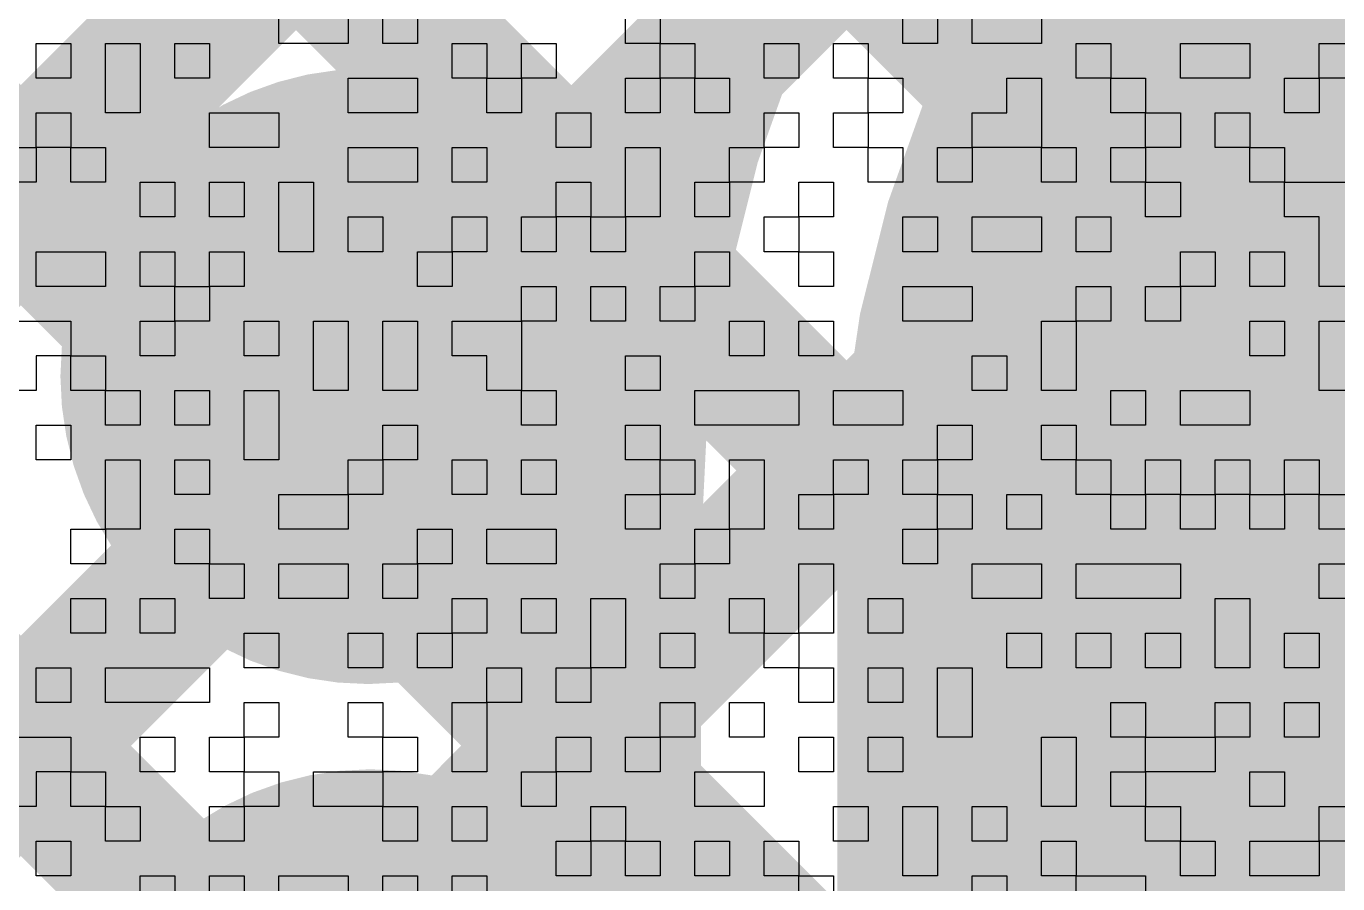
# Model space of a CAD drawing. Header units: millimetres. Extents: x 3.06 to 5.82, y 1.29 to 3.84.
# Drawn here: x 4.7803 to 4.8477, y 2.991 to 3.0351 of the extents above; entities that cross this region are included whole.
import ezdxf

# ---------------------------------------------------------------- set-up
doc = ezdxf.new("R2010")
doc.units = ezdxf.units.MM
doc.header["$MEASUREMENT"] = 0
for name, color, linetype in [('BottomLayer', 5, 'Continuous'), ('BottomOverlay', 54, 'Continuous'), ('BottomSolder', 6, 'Continuous'), ('MultiLayer', 9, 'Continuous'), ('TopLayer', 1, 'Continuous'), ('TopPaste', 8, 'Continuous'), ('TopSolder', 216, 'Continuous'), ('ViaHoleLayer', 16, 'Continuous')]:
    doc.layers.add(name, color=color, linetype=linetype)

# ---------------------------------------------------------------- blocks, each defined once
blk = doc.blocks.new('ESP32_WROOM_32__16MB__65')
at = {"layer": 'TopLayer'}
blk.add_solid([(-0.3740158, -0.1730314), (-0.2952756, -0.1730314), (-0.3740158, -0.1375984), (-0.2952756, -0.1375984)], dxfattribs=at)
at = {"layer": 'TopPaste'}
blk.add_solid([(-0.3740158, -0.1730314), (-0.2952756, -0.1730314), (-0.3740158, -0.1375984), (-0.2952756, -0.1375984)], dxfattribs=at)
at = {"layer": 'TopSolder'}
blk.add_solid([(-0.3780158, -0.1770314), (-0.2912756, -0.1770314), (-0.3780158, -0.1335984), (-0.2912756, -0.1335984)], dxfattribs=at)

msp = doc.modelspace()

# ---------------------------------------------------------------- linework, layer by layer
at = {"layer": 'BottomLayer'}
for points, const_width in [([(4.75, 2.9963752), (4.9496248, 3.196)], 0.008), ([(4.75, 2.9963752), (4.9496248, 3.196)], 0.008), ([(4.75, 3.0847438), (4.8123599, 3.0223839)], 0.008), ([(4.75, 3.0564595), (4.811, 2.9954595)], 0.008), ([(4.75, 2.9680909), (4.8155723, 3.0336632)], 0.008), ([(4.75, 3.0281752), (4.811, 2.9671752)], 0.008), ([(4.833, 2.937), (4.833, 3.0085061)], 0.022), ([(4.811, 2.937), (4.811, 3.0085061)], 0.008), ([(4.75, 2.9398066), (4.811, 3.0008066)], 0.008)]:
    msp.add_lwpolyline(points, dxfattribs=dict(at, const_width=const_width))
for points, const_width in [([(4.811, 3.0085061, -0.4142135623730951), (4.8824939, 3.08)], 0.008), ([(4.833, 3.0085061, -0.4142135623730951), (4.8824939, 3.058)], 0.022)]:
    msp.add_lwpolyline(points, format="xyb", dxfattribs=dict(at, const_width=const_width))
for points, const_width in [([(4.8135723, 3.0336632, 1), (4.8175723, 3.0336632, 1)], 0.004), ([(4.7919805, 3.0171166, 1), (4.8037915, 3.0171166, 1)], 0.011811), ([(4.8103599, 3.0223839, 1), (4.8143599, 3.0223839, 1)], 0.004), ([(4.8275, 3.0085061, 1), (4.8385, 3.0085061, 1)], 0.011), ([(4.8275, 3.0085061, 1), (4.8385, 3.0085061, 1)], 0.011), ([(4.809, 3.0085061, 1), (4.813, 3.0085061, 1)], 0.004), ([(4.809, 3.0085061, 1), (4.813, 3.0085061, 1)], 0.004), ([(4.809, 3.0008066, 1), (4.813, 3.0008066, 1)], 0.004), ([(4.809, 2.9954595, 1), (4.813, 2.9954595, 1)], 0.004), ([(4.7920919, 2.9811166, 1), (4.8039029, 2.9811166, 1)], 0.011811)]:
    msp.add_lwpolyline(points, format="xyb", close=True, dxfattribs=dict(at, const_width=const_width))
at = {"layer": 'BottomOverlay'}
for p, q in [((4.7932988, 3.0342089), (4.7932988, 3.0359905)), ((4.7968623, 3.0359905), (4.7968623, 3.0342089)), ((4.798644, 3.0342089), (4.798644, 3.0359905)), ((4.8004258, 3.0359905), (4.8004258, 3.0342089)), ((4.8111161, 3.0342089), (4.8111161, 3.0359905)), ((4.8128979, 3.0359905), (4.8128979, 3.0342089)), ((4.82537, 3.0342089), (4.82537, 3.0359905)), ((4.8271518, 3.0359905), (4.8271518, 3.0342089)), ((4.8289335, 3.0342089), (4.8289335, 3.0359905)), ((4.8324969, 3.0359905), (4.8324969, 3.0342089)), ((4.7808267, 3.0324271), (4.7808267, 3.0342089)), ((4.7808267, 3.0342089), (4.7826084, 3.0342089)), ((4.7826084, 3.0342089), (4.7826084, 3.0324271)), ((4.7843902, 3.0324271), (4.7843902, 3.0342089)), ((4.7843902, 3.0342089), (4.7861719, 3.0342089)), ((4.7861719, 3.0342089), (4.7861719, 3.0324271)), ((4.7879536, 3.0324271), (4.7879536, 3.0342089)), ((4.7879536, 3.0342089), (4.7897353, 3.0342089)), ((4.7897353, 3.0342089), (4.7897353, 3.0324271)), ((4.7968623, 3.0342089), (4.7932988, 3.0342089)), ((4.8004258, 3.0342089), (4.798644, 3.0342089)), ((4.8022075, 3.0324271), (4.8022075, 3.0342089)), ((4.8022075, 3.0342089), (4.8039892, 3.0342089)), ((4.8039892, 3.0342089), (4.8039892, 3.0324271)), ((4.805771, 3.0324271), (4.805771, 3.0342089)), ((4.805771, 3.0342089), (4.8075527, 3.0342089)), ((4.8075527, 3.0342089), (4.8075527, 3.0324271)), ((4.8128979, 3.0342089), (4.8111161, 3.0342089)), ((4.8128979, 3.0324271), (4.8128979, 3.0342089)), ((4.8128979, 3.0342089), (4.8146796, 3.0342089)), ((4.8146796, 3.0342089), (4.8146796, 3.0324271)), ((4.8182431, 3.0324271), (4.8182431, 3.0342089)), ((4.8182431, 3.0342089), (4.8200248, 3.0342089)), ((4.8200248, 3.0342089), (4.8200248, 3.0324271)), ((4.8218065, 3.0324271), (4.8218065, 3.0342089)), ((4.8218065, 3.0342089), (4.8235883, 3.0342089)), ((4.8235883, 3.0342089), (4.8235883, 3.0324271)), ((4.8271518, 3.0342089), (4.82537, 3.0342089)), ((4.8324969, 3.0342089), (4.8289335, 3.0342089)), ((4.8342787, 3.0324271), (4.8342787, 3.0342089)), ((4.8342787, 3.0342089), (4.8360604, 3.0342089)), ((4.8360604, 3.0342089), (4.8360604, 3.0324271)), ((4.8396239, 3.0324271), (4.8396239, 3.0342089)), ((4.8396239, 3.0342089), (4.8431873, 3.0342089)), ((4.8431873, 3.0342089), (4.8431873, 3.0324271)), ((4.8467508, 3.0324271), (4.8467508, 3.0342089)), ((4.8467508, 3.0342089), (4.8485326, 3.0342089)), ((4.7826084, 3.0324271), (4.7808267, 3.0324271)), ((4.7843902, 3.0306453), (4.7843902, 3.0324271)), ((4.7861719, 3.0324271), (4.7861719, 3.0306453)), ((4.7897353, 3.0324271), (4.7879536, 3.0324271)), ((4.7968623, 3.0306453), (4.7968623, 3.0324271)), ((4.7968623, 3.0324271), (4.8004258, 3.0324271)), ((4.8004258, 3.0324271), (4.8004258, 3.0306453)), ((4.8039892, 3.0324271), (4.8022075, 3.0324271)), ((4.8039892, 3.0306453), (4.8039892, 3.0324271)), ((4.8039892, 3.0324271), (4.805771, 3.0324271)), ((4.8075527, 3.0324271), (4.805771, 3.0324271)), ((4.805771, 3.0324271), (4.805771, 3.0306453)), ((4.8111161, 3.0306453), (4.8111161, 3.0324271)), ((4.8111161, 3.0324271), (4.8128979, 3.0324271)), ((4.8146796, 3.0324271), (4.8128979, 3.0324271)), ((4.8128979, 3.0324271), (4.8128979, 3.0306453)), ((4.8146796, 3.0306453), (4.8146796, 3.0324271)), ((4.8146796, 3.0324271), (4.8164614, 3.0324271)), ((4.8164614, 3.0324271), (4.8164614, 3.0306453)), ((4.8200248, 3.0324271), (4.8182431, 3.0324271)), ((4.8235883, 3.0324271), (4.8218065, 3.0324271)), ((4.8235883, 3.0306453), (4.8235883, 3.0324271)), ((4.8235883, 3.0324271), (4.82537, 3.0324271)), ((4.82537, 3.0324271), (4.82537, 3.0306453)), ((4.8307152, 3.0306453), (4.8307152, 3.0324271)), ((4.8307152, 3.0324271), (4.8324969, 3.0324271)), ((4.8324969, 3.0324271), (4.8324969, 3.0306453)), ((4.8360604, 3.0324271), (4.8342787, 3.0324271)), ((4.8360604, 3.0306453), (4.8360604, 3.0324271)), ((4.8360604, 3.0324271), (4.8378421, 3.0324271)), ((4.8378421, 3.0324271), (4.8378421, 3.0306453)), ((4.8431873, 3.0324271), (4.8396239, 3.0324271)), ((4.8449691, 3.0306453), (4.8449691, 3.0324271)), ((4.8449691, 3.0324271), (4.8467508, 3.0324271)), ((4.8485326, 3.0324271), (4.8467508, 3.0324271)), ((4.8467508, 3.0324271), (4.8467508, 3.0306453)), ((4.7808267, 3.0288636), (4.7808267, 3.0306453)), ((4.7808267, 3.0306453), (4.7826084, 3.0306453)), ((4.7826084, 3.0306453), (4.7826084, 3.0288636)), ((4.7861719, 3.0306453), (4.7843902, 3.0306453)), ((4.7897353, 3.0288636), (4.7897353, 3.0306453)), ((4.7897353, 3.0306453), (4.7932988, 3.0306453)), ((4.7932988, 3.0306453), (4.7932988, 3.0288636)), ((4.8004258, 3.0306453), (4.7968623, 3.0306453)), ((4.805771, 3.0306453), (4.8039892, 3.0306453)), ((4.8075527, 3.0288636), (4.8075527, 3.0306453)), ((4.8075527, 3.0306453), (4.8093344, 3.0306453)), ((4.8093344, 3.0306453), (4.8093344, 3.0288636)), ((4.8128979, 3.0306453), (4.8111161, 3.0306453)), ((4.8164614, 3.0306453), (4.8146796, 3.0306453)), ((4.8182431, 3.0288636), (4.8182431, 3.0306453)), ((4.8182431, 3.0306453), (4.8200248, 3.0306453)), ((4.8200248, 3.0306453), (4.8200248, 3.0288636)), ((4.8218065, 3.0288636), (4.8218065, 3.0306453)), ((4.8218065, 3.0306453), (4.8235883, 3.0306453)), ((4.82537, 3.0306453), (4.8235883, 3.0306453)), ((4.8235883, 3.0306453), (4.8235883, 3.0288636)), ((4.8289335, 3.0288636), (4.8289335, 3.0306453)), ((4.8289335, 3.0306453), (4.8307152, 3.0306453)), ((4.8324969, 3.0306453), (4.8324969, 3.0288636)), ((4.8378421, 3.0306453), (4.8360604, 3.0306453)), ((4.8378421, 3.0288636), (4.8378421, 3.0306453)), ((4.8378421, 3.0306453), (4.8396239, 3.0306453)), ((4.8396239, 3.0306453), (4.8396239, 3.0288636)), ((4.8414056, 3.0288636), (4.8414056, 3.0306453)), ((4.8414056, 3.0306453), (4.8431873, 3.0306453)), ((4.8431873, 3.0306453), (4.8431873, 3.0288636)), ((4.8467508, 3.0306453), (4.8449691, 3.0306453)), ((4.779045, 3.0288636), (4.7808267, 3.0288636)), ((4.7826084, 3.0288636), (4.7808267, 3.0288636)), ((4.7808267, 3.0288636), (4.7808267, 3.0270819)), ((4.7826084, 3.0270819), (4.7826084, 3.0288636)), ((4.7826084, 3.0288636), (4.7843902, 3.0288636)), ((4.7843902, 3.0288636), (4.7843902, 3.0270819)), ((4.7932988, 3.0288636), (4.7897353, 3.0288636)), ((4.7968623, 3.0270819), (4.7968623, 3.0288636)), ((4.7968623, 3.0288636), (4.8004258, 3.0288636)), ((4.8004258, 3.0288636), (4.8004258, 3.0270819)), ((4.8022075, 3.0270819), (4.8022075, 3.0288636)), ((4.8022075, 3.0288636), (4.8039892, 3.0288636)), ((4.8039892, 3.0288636), (4.8039892, 3.0270819)), ((4.8093344, 3.0288636), (4.8075527, 3.0288636)), ((4.8111161, 3.0270819), (4.8111161, 3.0288636)), ((4.8111161, 3.0288636), (4.8128979, 3.0288636)), ((4.8128979, 3.0288636), (4.8128979, 3.0270819)), ((4.8164614, 3.0270819), (4.8164614, 3.0288636)), ((4.8164614, 3.0288636), (4.8182431, 3.0288636)), ((4.8200248, 3.0288636), (4.8182431, 3.0288636)), ((4.8182431, 3.0288636), (4.8182431, 3.0270819)), ((4.8235883, 3.0288636), (4.8218065, 3.0288636)), ((4.8235883, 3.0270819), (4.8235883, 3.0288636)), ((4.8235883, 3.0288636), (4.82537, 3.0288636)), ((4.82537, 3.0288636), (4.82537, 3.0270819)), ((4.8271518, 3.0270819), (4.8271518, 3.0288636)), ((4.8271518, 3.0288636), (4.8289335, 3.0288636)), ((4.8324969, 3.0288636), (4.8289335, 3.0288636)), ((4.8289335, 3.0288636), (4.8289335, 3.0270819)), ((4.8324969, 3.0270819), (4.8324969, 3.0288636)), ((4.8324969, 3.0288636), (4.8342787, 3.0288636)), ((4.8342787, 3.0288636), (4.8342787, 3.0270819)), ((4.8360604, 3.0270819), (4.8360604, 3.0288636)), ((4.8360604, 3.0288636), (4.8378421, 3.0288636)), ((4.8396239, 3.0288636), (4.8378421, 3.0288636)), ((4.8378421, 3.0288636), (4.8378421, 3.0270819)), ((4.8431873, 3.0288636), (4.8414056, 3.0288636)), ((4.8431873, 3.0270819), (4.8431873, 3.0288636)), ((4.8431873, 3.0288636), (4.8449691, 3.0288636)), ((4.8449691, 3.0288636), (4.8449691, 3.0270819)), ((4.7808267, 3.0270819), (4.779045, 3.0270819)), ((4.7843902, 3.0270819), (4.7826084, 3.0270819)), ((4.7861719, 3.0253002), (4.7861719, 3.0270819)), ((4.7861719, 3.0270819), (4.7879536, 3.0270819)), ((4.7879536, 3.0270819), (4.7879536, 3.0253002)), ((4.7897353, 3.0253002), (4.7897353, 3.0270819)), ((4.7897353, 3.0270819), (4.7915171, 3.0270819)), ((4.7915171, 3.0270819), (4.7915171, 3.0253002)), ((4.7932988, 3.0253002), (4.7932988, 3.0270819)), ((4.7932988, 3.0270819), (4.7950806, 3.0270819)), ((4.7950806, 3.0270819), (4.7950806, 3.0253002)), ((4.8004258, 3.0270819), (4.7968623, 3.0270819)), ((4.8039892, 3.0270819), (4.8022075, 3.0270819)), ((4.8075527, 3.0253002), (4.8075527, 3.0270819)), ((4.8075527, 3.0270819), (4.8093344, 3.0270819)), ((4.8093344, 3.0270819), (4.8093344, 3.0253002)), ((4.8111161, 3.0253002), (4.8111161, 3.0270819)), ((4.8128979, 3.0270819), (4.8128979, 3.0253002)), ((4.8146796, 3.0253002), (4.8146796, 3.0270819)), ((4.8146796, 3.0270819), (4.8164614, 3.0270819)), ((4.8182431, 3.0270819), (4.8164614, 3.0270819)), ((4.8164614, 3.0270819), (4.8164614, 3.0253002)), ((4.8200248, 3.0253002), (4.8200248, 3.0270819)), ((4.8200248, 3.0270819), (4.8218065, 3.0270819)), ((4.8218065, 3.0270819), (4.8218065, 3.0253002)), ((4.82537, 3.0270819), (4.8235883, 3.0270819)), ((4.8289335, 3.0270819), (4.8271518, 3.0270819)), ((4.8342787, 3.0270819), (4.8324969, 3.0270819)), ((4.8378421, 3.0270819), (4.8360604, 3.0270819)), ((4.8378421, 3.0253002), (4.8378421, 3.0270819)), ((4.8378421, 3.0270819), (4.8396239, 3.0270819)), ((4.8396239, 3.0270819), (4.8396239, 3.0253002)), ((4.8449691, 3.0270819), (4.8431873, 3.0270819)), ((4.8449691, 3.0253002), (4.8449691, 3.0270819)), ((4.8449691, 3.0270819), (4.8485326, 3.0270819)), ((4.7879536, 3.0253002), (4.7861719, 3.0253002)), ((4.7915171, 3.0253002), (4.7897353, 3.0253002)), ((4.7932988, 3.0235184), (4.7932988, 3.0253002)), ((4.7950806, 3.0253002), (4.7950806, 3.0235184)), ((4.7968623, 3.0235184), (4.7968623, 3.0253002)), ((4.7968623, 3.0253002), (4.798644, 3.0253002)), ((4.798644, 3.0253002), (4.798644, 3.0235184)), ((4.8022075, 3.0235184), (4.8022075, 3.0253002)), ((4.8022075, 3.0253002), (4.8039892, 3.0253002)), ((4.8039892, 3.0253002), (4.8039892, 3.0235184)), ((4.805771, 3.0235184), (4.805771, 3.0253002)), ((4.805771, 3.0253002), (4.8075527, 3.0253002)), ((4.8093344, 3.0253002), (4.8075527, 3.0253002)), ((4.8075527, 3.0253002), (4.8075527, 3.0235184)), ((4.8093344, 3.0235184), (4.8093344, 3.0253002)), ((4.8093344, 3.0253002), (4.8111161, 3.0253002)), ((4.8128979, 3.0253002), (4.8111161, 3.0253002)), ((4.8111161, 3.0253002), (4.8111161, 3.0235184)), ((4.8164614, 3.0253002), (4.8146796, 3.0253002)), ((4.8182431, 3.0235184), (4.8182431, 3.0253002)), ((4.8182431, 3.0253002), (4.8200248, 3.0253002)), ((4.8218065, 3.0253002), (4.8200248, 3.0253002)), ((4.8200248, 3.0253002), (4.8200248, 3.0235184)), ((4.82537, 3.0235184), (4.82537, 3.0253002)), ((4.82537, 3.0253002), (4.8271518, 3.0253002)), ((4.8271518, 3.0253002), (4.8271518, 3.0235184)), ((4.8289335, 3.0235184), (4.8289335, 3.0253002)), ((4.8289335, 3.0253002), (4.8324969, 3.0253002)), ((4.8324969, 3.0253002), (4.8324969, 3.0235184)), ((4.8342787, 3.0235184), (4.8342787, 3.0253002)), ((4.8342787, 3.0253002), (4.8360604, 3.0253002)), ((4.8360604, 3.0253002), (4.8360604, 3.0235184)), ((4.8396239, 3.0253002), (4.8378421, 3.0253002)), ((4.8467508, 3.0253002), (4.8449691, 3.0253002)), ((4.8467508, 3.0235184), (4.8467508, 3.0253002)), ((4.7808267, 3.0217367), (4.7808267, 3.0235184)), ((4.7808267, 3.0235184), (4.7843902, 3.0235184)), ((4.7843902, 3.0235184), (4.7843902, 3.0217367)), ((4.7861719, 3.0217367), (4.7861719, 3.0235184)), ((4.7861719, 3.0235184), (4.7879536, 3.0235184)), ((4.7879536, 3.0235184), (4.7879536, 3.0217367)), ((4.7897353, 3.0217367), (4.7897353, 3.0235184)), ((4.7897353, 3.0235184), (4.7915171, 3.0235184)), ((4.7915171, 3.0235184), (4.7915171, 3.0217367)), ((4.7950806, 3.0235184), (4.7932988, 3.0235184)), ((4.798644, 3.0235184), (4.7968623, 3.0235184)), ((4.8004258, 3.0217367), (4.8004258, 3.0235184)), ((4.8004258, 3.0235184), (4.8022075, 3.0235184)), ((4.8039892, 3.0235184), (4.8022075, 3.0235184)), ((4.8022075, 3.0235184), (4.8022075, 3.0217367)), ((4.8075527, 3.0235184), (4.805771, 3.0235184)), ((4.8111161, 3.0235184), (4.8093344, 3.0235184)), ((4.8146796, 3.0217367), (4.8146796, 3.0235184)), ((4.8146796, 3.0235184), (4.8164614, 3.0235184)), ((4.8164614, 3.0235184), (4.8164614, 3.0217367)), ((4.8200248, 3.0235184), (4.8182431, 3.0235184)), ((4.8200248, 3.0217367), (4.8200248, 3.0235184)), ((4.8200248, 3.0235184), (4.8218065, 3.0235184)), ((4.8218065, 3.0235184), (4.8218065, 3.0217367)), ((4.8271518, 3.0235184), (4.82537, 3.0235184)), ((4.8324969, 3.0235184), (4.8289335, 3.0235184)), ((4.8360604, 3.0235184), (4.8342787, 3.0235184)), ((4.8396239, 3.0217367), (4.8396239, 3.0235184)), ((4.8396239, 3.0235184), (4.8414056, 3.0235184)), ((4.8414056, 3.0235184), (4.8414056, 3.0217367)), ((4.8431873, 3.0217367), (4.8431873, 3.0235184)), ((4.8431873, 3.0235184), (4.8449691, 3.0235184)), ((4.8449691, 3.0235184), (4.8449691, 3.0217367)), ((4.8467508, 3.0217367), (4.8467508, 3.0235184)), ((4.7843902, 3.0217367), (4.7808267, 3.0217367)), ((4.7879536, 3.0217367), (4.7861719, 3.0217367)), ((4.7879536, 3.0199549), (4.7879536, 3.0217367)), ((4.7879536, 3.0217367), (4.7897353, 3.0217367)), ((4.7915171, 3.0217367), (4.7897353, 3.0217367)), ((4.7897353, 3.0217367), (4.7897353, 3.0199549)), ((4.8022075, 3.0217367), (4.8004258, 3.0217367)), ((4.805771, 3.0199549), (4.805771, 3.0217367)), ((4.805771, 3.0217367), (4.8075527, 3.0217367)), ((4.8075527, 3.0217367), (4.8075527, 3.0199549)), ((4.8093344, 3.0199549), (4.8093344, 3.0217367)), ((4.8093344, 3.0217367), (4.8111161, 3.0217367)), ((4.8111161, 3.0217367), (4.8111161, 3.0199549)), ((4.8128979, 3.0199549), (4.8128979, 3.0217367)), ((4.8128979, 3.0217367), (4.8146796, 3.0217367)), ((4.8164614, 3.0217367), (4.8146796, 3.0217367)), ((4.8146796, 3.0217367), (4.8146796, 3.0199549)), ((4.8218065, 3.0217367), (4.8200248, 3.0217367)), ((4.82537, 3.0199549), (4.82537, 3.0217367)), ((4.82537, 3.0217367), (4.8289335, 3.0217367)), ((4.8289335, 3.0217367), (4.8289335, 3.0199549)), ((4.8342787, 3.0199549), (4.8342787, 3.0217367)), ((4.8342787, 3.0217367), (4.8360604, 3.0217367)), ((4.8360604, 3.0217367), (4.8360604, 3.0199549)), ((4.8378421, 3.0199549), (4.8378421, 3.0217367)), ((4.8378421, 3.0217367), (4.8396239, 3.0217367)), ((4.8414056, 3.0217367), (4.8396239, 3.0217367)), ((4.8396239, 3.0217367), (4.8396239, 3.0199549)), ((4.8449691, 3.0217367), (4.8431873, 3.0217367)), ((4.8485326, 3.0217367), (4.8467508, 3.0217367)), ((4.779045, 3.0199549), (4.7826084, 3.0199549)), ((4.7826084, 3.0199549), (4.7826084, 3.0181732)), ((4.7861719, 3.0181732), (4.7861719, 3.0199549)), ((4.7861719, 3.0199549), (4.7879536, 3.0199549)), ((4.7897353, 3.0199549), (4.7879536, 3.0199549)), ((4.7879536, 3.0199549), (4.7879536, 3.0181732)), ((4.7915171, 3.0181732), (4.7915171, 3.0199549)), ((4.7915171, 3.0199549), (4.7932988, 3.0199549)), ((4.7932988, 3.0199549), (4.7932988, 3.0181732)), ((4.7950806, 3.0181732), (4.7950806, 3.0199549)), ((4.7950806, 3.0199549), (4.7968623, 3.0199549)), ((4.7968623, 3.0199549), (4.7968623, 3.0181732)), ((4.798644, 3.0181732), (4.798644, 3.0199549)), ((4.798644, 3.0199549), (4.8004258, 3.0199549)), ((4.8004258, 3.0199549), (4.8004258, 3.0181732)), ((4.8022075, 3.0181732), (4.8022075, 3.0199549)), ((4.8022075, 3.0199549), (4.805771, 3.0199549)), ((4.8075527, 3.0199549), (4.805771, 3.0199549)), ((4.805771, 3.0199549), (4.805771, 3.0181732)), ((4.8111161, 3.0199549), (4.8093344, 3.0199549)), ((4.8146796, 3.0199549), (4.8128979, 3.0199549)), ((4.8164614, 3.0181732), (4.8164614, 3.0199549)), ((4.8164614, 3.0199549), (4.8182431, 3.0199549)), ((4.8182431, 3.0199549), (4.8182431, 3.0181732)), ((4.8200248, 3.0181732), (4.8200248, 3.0199549)), ((4.8200248, 3.0199549), (4.8218065, 3.0199549)), ((4.8218065, 3.0199549), (4.8218065, 3.0181732)), ((4.8289335, 3.0199549), (4.82537, 3.0199549)), ((4.8324969, 3.0181732), (4.8324969, 3.0199549)), ((4.8324969, 3.0199549), (4.8342787, 3.0199549)), ((4.8360604, 3.0199549), (4.8342787, 3.0199549)), ((4.8342787, 3.0199549), (4.8342787, 3.0181732)), ((4.8396239, 3.0199549), (4.8378421, 3.0199549)), ((4.8431873, 3.0181732), (4.8431873, 3.0199549)), ((4.8431873, 3.0199549), (4.8449691, 3.0199549)), ((4.8449691, 3.0199549), (4.8449691, 3.0181732)), ((4.8467508, 3.0181732), (4.8467508, 3.0199549)), ((4.8467508, 3.0199549), (4.8485326, 3.0199549)), ((4.7826084, 3.0181732), (4.7808267, 3.0181732)), ((4.7808267, 3.0181732), (4.7808267, 3.0163915)), ((4.7826084, 3.0163915), (4.7826084, 3.0181732)), ((4.7826084, 3.0181732), (4.7843902, 3.0181732)), ((4.7843902, 3.0181732), (4.7843902, 3.0163915)), ((4.7879536, 3.0181732), (4.7861719, 3.0181732)), ((4.7932988, 3.0181732), (4.7915171, 3.0181732)), ((4.7950806, 3.0163915), (4.7950806, 3.0181732)), ((4.7968623, 3.0181732), (4.7968623, 3.0163915)), ((4.798644, 3.0163915), (4.798644, 3.0181732)), ((4.8004258, 3.0181732), (4.8004258, 3.0163915)), ((4.8039892, 3.0181732), (4.8022075, 3.0181732)), ((4.8039892, 3.0163915), (4.8039892, 3.0181732)), ((4.805771, 3.0181732), (4.805771, 3.0163915)), ((4.8111161, 3.0163915), (4.8111161, 3.0181732)), ((4.8111161, 3.0181732), (4.8128979, 3.0181732)), ((4.8128979, 3.0181732), (4.8128979, 3.0163915)), ((4.8182431, 3.0181732), (4.8164614, 3.0181732)), ((4.8218065, 3.0181732), (4.8200248, 3.0181732)), ((4.8289335, 3.0163915), (4.8289335, 3.0181732)), ((4.8289335, 3.0181732), (4.8307152, 3.0181732)), ((4.8307152, 3.0181732), (4.8307152, 3.0163915)), ((4.8324969, 3.0163915), (4.8324969, 3.0181732)), ((4.8342787, 3.0181732), (4.8342787, 3.0163915)), ((4.8449691, 3.0181732), (4.8431873, 3.0181732)), ((4.8467508, 3.0163915), (4.8467508, 3.0181732)), ((4.7808267, 3.0163915), (4.779045, 3.0163915)), ((4.7843902, 3.0163915), (4.7826084, 3.0163915)), ((4.7843902, 3.0146097), (4.7843902, 3.0163915)), ((4.7843902, 3.0163915), (4.7861719, 3.0163915)), ((4.7861719, 3.0163915), (4.7861719, 3.0146097)), ((4.7879536, 3.0146097), (4.7879536, 3.0163915)), ((4.7879536, 3.0163915), (4.7897353, 3.0163915)), ((4.7897353, 3.0163915), (4.7897353, 3.0146097)), ((4.7915171, 3.0146097), (4.7915171, 3.0163915)), ((4.7915171, 3.0163915), (4.7932988, 3.0163915)), ((4.7932988, 3.0163915), (4.7932988, 3.0146097)), ((4.7968623, 3.0163915), (4.7950806, 3.0163915)), ((4.8004258, 3.0163915), (4.798644, 3.0163915)), ((4.805771, 3.0163915), (4.8039892, 3.0163915)), ((4.805771, 3.0146097), (4.805771, 3.0163915)), ((4.805771, 3.0163915), (4.8075527, 3.0163915)), ((4.8075527, 3.0163915), (4.8075527, 3.0146097)), ((4.8128979, 3.0163915), (4.8111161, 3.0163915)), ((4.8146796, 3.0146097), (4.8146796, 3.0163915)), ((4.8146796, 3.0163915), (4.8200248, 3.0163915)), ((4.8200248, 3.0163915), (4.8200248, 3.0146097)), ((4.8218065, 3.0146097), (4.8218065, 3.0163915)), ((4.8218065, 3.0163915), (4.82537, 3.0163915)), ((4.82537, 3.0163915), (4.82537, 3.0146097)), ((4.8307152, 3.0163915), (4.8289335, 3.0163915)), ((4.8342787, 3.0163915), (4.8324969, 3.0163915)), ((4.8360604, 3.0146097), (4.8360604, 3.0163915)), ((4.8360604, 3.0163915), (4.8378421, 3.0163915)), ((4.8378421, 3.0163915), (4.8378421, 3.0146097)), ((4.8396239, 3.0146097), (4.8396239, 3.0163915)), ((4.8396239, 3.0163915), (4.8431873, 3.0163915)), ((4.8431873, 3.0163915), (4.8431873, 3.0146097)), ((4.8485326, 3.0163915), (4.8467508, 3.0163915)), ((4.7808267, 3.012828), (4.7808267, 3.0146097)), ((4.7808267, 3.0146097), (4.7826084, 3.0146097)), ((4.7826084, 3.0146097), (4.7826084, 3.012828)), ((4.7861719, 3.0146097), (4.7843902, 3.0146097)), ((4.7897353, 3.0146097), (4.7879536, 3.0146097)), ((4.7915171, 3.012828), (4.7915171, 3.0146097)), ((4.7932988, 3.0146097), (4.7932988, 3.012828)), ((4.798644, 3.012828), (4.798644, 3.0146097)), ((4.798644, 3.0146097), (4.8004258, 3.0146097)), ((4.8004258, 3.0146097), (4.8004258, 3.012828)), ((4.8075527, 3.0146097), (4.805771, 3.0146097)), ((4.8111161, 3.012828), (4.8111161, 3.0146097)), ((4.8111161, 3.0146097), (4.8128979, 3.0146097)), ((4.8128979, 3.0146097), (4.8128979, 3.012828)), ((4.8200248, 3.0146097), (4.8146796, 3.0146097)), ((4.82537, 3.0146097), (4.8218065, 3.0146097)), ((4.8271518, 3.012828), (4.8271518, 3.0146097)), ((4.8271518, 3.0146097), (4.8289335, 3.0146097)), ((4.8289335, 3.0146097), (4.8289335, 3.012828)), ((4.8324969, 3.012828), (4.8324969, 3.0146097)), ((4.8324969, 3.0146097), (4.8342787, 3.0146097)), ((4.8342787, 3.0146097), (4.8342787, 3.012828)), ((4.8378421, 3.0146097), (4.8360604, 3.0146097)), ((4.8431873, 3.0146097), (4.8396239, 3.0146097)), ((4.7826084, 3.012828), (4.7808267, 3.012828)), ((4.7843902, 3.0110463), (4.7843902, 3.012828)), ((4.7843902, 3.012828), (4.7861719, 3.012828)), ((4.7861719, 3.012828), (4.7861719, 3.0110463)), ((4.7879536, 3.0110463), (4.7879536, 3.012828)), ((4.7879536, 3.012828), (4.7897353, 3.012828)), ((4.7897353, 3.012828), (4.7897353, 3.0110463)), ((4.7932988, 3.012828), (4.7915171, 3.012828)), ((4.7968623, 3.0110463), (4.7968623, 3.012828)), ((4.7968623, 3.012828), (4.798644, 3.012828)), ((4.8004258, 3.012828), (4.798644, 3.012828)), ((4.798644, 3.012828), (4.798644, 3.0110463)), ((4.8022075, 3.0110463), (4.8022075, 3.012828)), ((4.8022075, 3.012828), (4.8039892, 3.012828)), ((4.8039892, 3.012828), (4.8039892, 3.0110463)), ((4.805771, 3.0110463), (4.805771, 3.012828)), ((4.805771, 3.012828), (4.8075527, 3.012828)), ((4.8075527, 3.012828), (4.8075527, 3.0110463)), ((4.8128979, 3.012828), (4.8111161, 3.012828)), ((4.8128979, 3.0110463), (4.8128979, 3.012828)), ((4.8128979, 3.012828), (4.8146796, 3.012828)), ((4.8146796, 3.012828), (4.8146796, 3.0110463)), ((4.8164614, 3.0110463), (4.8164614, 3.012828)), ((4.8164614, 3.012828), (4.8182431, 3.012828)), ((4.8182431, 3.012828), (4.8182431, 3.0110463)), ((4.8218065, 3.0110463), (4.8218065, 3.012828)), ((4.8218065, 3.012828), (4.8235883, 3.012828)), ((4.8235883, 3.012828), (4.8235883, 3.0110463)), ((4.82537, 3.0110463), (4.82537, 3.012828)), ((4.82537, 3.012828), (4.8271518, 3.012828)), ((4.8289335, 3.012828), (4.8271518, 3.012828)), ((4.8271518, 3.012828), (4.8271518, 3.0110463)), ((4.8342787, 3.012828), (4.8324969, 3.012828)), ((4.8342787, 3.0110463), (4.8342787, 3.012828)), ((4.8342787, 3.012828), (4.8360604, 3.012828)), ((4.8360604, 3.012828), (4.8360604, 3.0110463)), ((4.8378421, 3.0110463), (4.8378421, 3.012828)), ((4.8378421, 3.012828), (4.8396239, 3.012828)), ((4.8396239, 3.012828), (4.8396239, 3.0110463)), ((4.8414056, 3.0110463), (4.8414056, 3.012828)), ((4.8414056, 3.012828), (4.8431873, 3.012828)), ((4.8431873, 3.012828), (4.8431873, 3.0110463)), ((4.8449691, 3.0110463), (4.8449691, 3.012828)), ((4.8449691, 3.012828), (4.8467508, 3.012828)), ((4.8467508, 3.012828), (4.8467508, 3.0110463)), ((4.7843902, 3.0092646), (4.7843902, 3.0110463)), ((4.7861719, 3.0110463), (4.7861719, 3.0092646)), ((4.7897353, 3.0110463), (4.7879536, 3.0110463)), ((4.7932988, 3.0092646), (4.7932988, 3.0110463)), ((4.7932988, 3.0110463), (4.7968623, 3.0110463)), ((4.798644, 3.0110463), (4.7968623, 3.0110463)), ((4.7968623, 3.0110463), (4.7968623, 3.0092646)), ((4.8039892, 3.0110463), (4.8022075, 3.0110463)), ((4.8075527, 3.0110463), (4.805771, 3.0110463)), ((4.8111161, 3.0092646), (4.8111161, 3.0110463)), ((4.8111161, 3.0110463), (4.8128979, 3.0110463)), ((4.8146796, 3.0110463), (4.8128979, 3.0110463)), ((4.8128979, 3.0110463), (4.8128979, 3.0092646)), ((4.8164614, 3.0092646), (4.8164614, 3.0110463)), ((4.8182431, 3.0110463), (4.8182431, 3.0092646)), ((4.8200248, 3.0092646), (4.8200248, 3.0110463)), ((4.8200248, 3.0110463), (4.8218065, 3.0110463)), ((4.8235883, 3.0110463), (4.8218065, 3.0110463)), ((4.8218065, 3.0110463), (4.8218065, 3.0092646)), ((4.8271518, 3.0110463), (4.82537, 3.0110463)), ((4.8271518, 3.0092646), (4.8271518, 3.0110463)), ((4.8271518, 3.0110463), (4.8289335, 3.0110463)), ((4.8289335, 3.0110463), (4.8289335, 3.0092646)), ((4.8307152, 3.0092646), (4.8307152, 3.0110463)), ((4.8307152, 3.0110463), (4.8324969, 3.0110463)), ((4.8324969, 3.0110463), (4.8324969, 3.0092646)), ((4.8360604, 3.0110463), (4.8342787, 3.0110463)), ((4.8360604, 3.0092646), (4.8360604, 3.0110463)), ((4.8360604, 3.0110463), (4.8378421, 3.0110463)), ((4.8396239, 3.0110463), (4.8378421, 3.0110463)), ((4.8378421, 3.0110463), (4.8378421, 3.0092646)), ((4.8396239, 3.0092646), (4.8396239, 3.0110463)), ((4.8396239, 3.0110463), (4.8414056, 3.0110463)), ((4.8431873, 3.0110463), (4.8414056, 3.0110463)), ((4.8414056, 3.0110463), (4.8414056, 3.0092646)), ((4.8431873, 3.0092646), (4.8431873, 3.0110463)), ((4.8431873, 3.0110463), (4.8449691, 3.0110463)), ((4.8467508, 3.0110463), (4.8449691, 3.0110463)), ((4.8449691, 3.0110463), (4.8449691, 3.0092646)), ((4.8467508, 3.0092646), (4.8467508, 3.0110463)), ((4.8467508, 3.0110463), (4.8503143, 3.0110463)), ((4.7826084, 3.0074828), (4.7826084, 3.0092646)), ((4.7826084, 3.0092646), (4.7843902, 3.0092646)), ((4.7861719, 3.0092646), (4.7843902, 3.0092646)), ((4.7843902, 3.0092646), (4.7843902, 3.0074828)), ((4.7879536, 3.0074828), (4.7879536, 3.0092646)), ((4.7879536, 3.0092646), (4.7897353, 3.0092646)), ((4.7897353, 3.0092646), (4.7897353, 3.0074828)), ((4.7968623, 3.0092646), (4.7932988, 3.0092646)), ((4.8004258, 3.0074828), (4.8004258, 3.0092646)), ((4.8004258, 3.0092646), (4.8022075, 3.0092646)), ((4.8022075, 3.0092646), (4.8022075, 3.0074828)), ((4.8039892, 3.0074828), (4.8039892, 3.0092646)), ((4.8039892, 3.0092646), (4.8075527, 3.0092646)), ((4.8075527, 3.0092646), (4.8075527, 3.0074828)), ((4.8128979, 3.0092646), (4.8111161, 3.0092646)), ((4.8146796, 3.0074828), (4.8146796, 3.0092646)), ((4.8146796, 3.0092646), (4.8164614, 3.0092646)), ((4.8182431, 3.0092646), (4.8164614, 3.0092646)), ((4.8164614, 3.0092646), (4.8164614, 3.0074828)), ((4.8218065, 3.0092646), (4.8200248, 3.0092646)), ((4.82537, 3.0074828), (4.82537, 3.0092646)), ((4.82537, 3.0092646), (4.8271518, 3.0092646)), ((4.8289335, 3.0092646), (4.8271518, 3.0092646)), ((4.8271518, 3.0092646), (4.8271518, 3.0074828)), ((4.8324969, 3.0092646), (4.8307152, 3.0092646)), ((4.8378421, 3.0092646), (4.8360604, 3.0092646)), ((4.8414056, 3.0092646), (4.8396239, 3.0092646)), ((4.8449691, 3.0092646), (4.8431873, 3.0092646)), ((4.8503143, 3.0092646), (4.8467508, 3.0092646)), ((4.7843902, 3.0074828), (4.7826084, 3.0074828)), ((4.7897353, 3.0074828), (4.7879536, 3.0074828)), ((4.7897353, 3.0057011), (4.7897353, 3.0074828)), ((4.7897353, 3.0074828), (4.7915171, 3.0074828)), ((4.7915171, 3.0074828), (4.7915171, 3.0057011)), ((4.7932988, 3.0057011), (4.7932988, 3.0074828)), ((4.7932988, 3.0074828), (4.7968623, 3.0074828)), ((4.7968623, 3.0074828), (4.7968623, 3.0057011)), ((4.798644, 3.0057011), (4.798644, 3.0074828)), ((4.798644, 3.0074828), (4.8004258, 3.0074828)), ((4.8022075, 3.0074828), (4.8004258, 3.0074828)), ((4.8004258, 3.0074828), (4.8004258, 3.0057011)), ((4.8075527, 3.0074828), (4.8039892, 3.0074828)), ((4.8128979, 3.0057011), (4.8128979, 3.0074828)), ((4.8128979, 3.0074828), (4.8146796, 3.0074828)), ((4.8164614, 3.0074828), (4.8146796, 3.0074828)), ((4.8146796, 3.0074828), (4.8146796, 3.0057011)), ((4.8200248, 3.0057011), (4.8200248, 3.0074828)), ((4.8200248, 3.0074828), (4.8218065, 3.0074828)), ((4.8218065, 3.0074828), (4.8218065, 3.0057011)), ((4.8271518, 3.0074828), (4.82537, 3.0074828)), ((4.8289335, 3.0057011), (4.8289335, 3.0074828)), ((4.8289335, 3.0074828), (4.8324969, 3.0074828)), ((4.8324969, 3.0074828), (4.8324969, 3.0057011)), ((4.8342787, 3.0057011), (4.8342787, 3.0074828)), ((4.8342787, 3.0074828), (4.8396239, 3.0074828)), ((4.8396239, 3.0074828), (4.8396239, 3.0057011)), ((4.8467508, 3.0057011), (4.8467508, 3.0074828)), ((4.8467508, 3.0074828), (4.8503143, 3.0074828)), ((4.7826084, 3.0039194), (4.7826084, 3.0057011)), ((4.7826084, 3.0057011), (4.7843902, 3.0057011)), ((4.7843902, 3.0057011), (4.7843902, 3.0039194)), ((4.7861719, 3.0039194), (4.7861719, 3.0057011)), ((4.7861719, 3.0057011), (4.7879536, 3.0057011)), ((4.7879536, 3.0057011), (4.7879536, 3.0039194)), ((4.7915171, 3.0057011), (4.7897353, 3.0057011)), ((4.7968623, 3.0057011), (4.7932988, 3.0057011)), ((4.8004258, 3.0057011), (4.798644, 3.0057011)), ((4.8022075, 3.0039194), (4.8022075, 3.0057011)), ((4.8022075, 3.0057011), (4.8039892, 3.0057011)), ((4.8039892, 3.0057011), (4.8039892, 3.0039194)), ((4.805771, 3.0039194), (4.805771, 3.0057011)), ((4.805771, 3.0057011), (4.8075527, 3.0057011)), ((4.8075527, 3.0057011), (4.8075527, 3.0039194)), ((4.8093344, 3.0039194), (4.8093344, 3.0057011)), ((4.8093344, 3.0057011), (4.8111161, 3.0057011)), ((4.8111161, 3.0057011), (4.8111161, 3.0039194)), ((4.8146796, 3.0057011), (4.8128979, 3.0057011)), ((4.8164614, 3.0039194), (4.8164614, 3.0057011)), ((4.8164614, 3.0057011), (4.8182431, 3.0057011)), ((4.8182431, 3.0057011), (4.8182431, 3.0039194)), ((4.8200248, 3.0039194), (4.8200248, 3.0057011)), ((4.8218065, 3.0057011), (4.8218065, 3.0039194)), ((4.8235883, 3.0039194), (4.8235883, 3.0057011)), ((4.8235883, 3.0057011), (4.82537, 3.0057011)), ((4.82537, 3.0057011), (4.82537, 3.0039194)), ((4.8324969, 3.0057011), (4.8289335, 3.0057011)), ((4.8396239, 3.0057011), (4.8342787, 3.0057011)), ((4.8414056, 3.0039194), (4.8414056, 3.0057011)), ((4.8414056, 3.0057011), (4.8431873, 3.0057011)), ((4.8431873, 3.0057011), (4.8431873, 3.0039194)), ((4.8503143, 3.0057011), (4.8467508, 3.0057011)), ((4.7843902, 3.0039194), (4.7826084, 3.0039194)), ((4.7879536, 3.0039194), (4.7861719, 3.0039194)), ((4.7915171, 3.0021377), (4.7915171, 3.0039194)), ((4.7915171, 3.0039194), (4.7932988, 3.0039194)), ((4.7932988, 3.0039194), (4.7932988, 3.0021377)), ((4.7968623, 3.0021377), (4.7968623, 3.0039194)), ((4.7968623, 3.0039194), (4.798644, 3.0039194)), ((4.798644, 3.0039194), (4.798644, 3.0021377)), ((4.8004258, 3.0021377), (4.8004258, 3.0039194)), ((4.8004258, 3.0039194), (4.8022075, 3.0039194)), ((4.8039892, 3.0039194), (4.8022075, 3.0039194)), ((4.8022075, 3.0039194), (4.8022075, 3.0021377)), ((4.8075527, 3.0039194), (4.805771, 3.0039194)), ((4.8093344, 3.0021377), (4.8093344, 3.0039194)), ((4.8111161, 3.0039194), (4.8111161, 3.0021377)), ((4.8128979, 3.0021377), (4.8128979, 3.0039194)), ((4.8128979, 3.0039194), (4.8146796, 3.0039194)), ((4.8146796, 3.0039194), (4.8146796, 3.0021377)), ((4.8182431, 3.0039194), (4.8164614, 3.0039194)), ((4.8182431, 3.0021377), (4.8182431, 3.0039194)), ((4.8182431, 3.0039194), (4.8200248, 3.0039194)), ((4.8218065, 3.0039194), (4.8200248, 3.0039194)), ((4.8200248, 3.0039194), (4.8200248, 3.0021377)), ((4.82537, 3.0039194), (4.8235883, 3.0039194)), ((4.8307152, 3.0021377), (4.8307152, 3.0039194)), ((4.8307152, 3.0039194), (4.8324969, 3.0039194)), ((4.8324969, 3.0039194), (4.8324969, 3.0021377)), ((4.8342787, 3.0021377), (4.8342787, 3.0039194)), ((4.8342787, 3.0039194), (4.8360604, 3.0039194)), ((4.8360604, 3.0039194), (4.8360604, 3.0021377)), ((4.8378421, 3.0021377), (4.8378421, 3.0039194)), ((4.8378421, 3.0039194), (4.8396239, 3.0039194)), ((4.8396239, 3.0039194), (4.8396239, 3.0021377)), ((4.8414056, 3.0021377), (4.8414056, 3.0039194)), ((4.8431873, 3.0039194), (4.8431873, 3.0021377)), ((4.8449691, 3.0021377), (4.8449691, 3.0039194)), ((4.8449691, 3.0039194), (4.8467508, 3.0039194)), ((4.8467508, 3.0039194), (4.8467508, 3.0021377)), ((4.7808267, 3.0003559), (4.7808267, 3.0021377)), ((4.7808267, 3.0021377), (4.7826084, 3.0021377)), ((4.7826084, 3.0021377), (4.7826084, 3.0003559)), ((4.7843902, 3.0003559), (4.7843902, 3.0021377)), ((4.7843902, 3.0021377), (4.7897353, 3.0021377)), ((4.7897353, 3.0021377), (4.7897353, 3.0003559)), ((4.7932988, 3.0021377), (4.7915171, 3.0021377)), ((4.798644, 3.0021377), (4.7968623, 3.0021377)), ((4.8022075, 3.0021377), (4.8004258, 3.0021377)), ((4.8039892, 3.0003559), (4.8039892, 3.0021377)), ((4.8039892, 3.0021377), (4.805771, 3.0021377)), ((4.805771, 3.0021377), (4.805771, 3.0003559)), ((4.8075527, 3.0003559), (4.8075527, 3.0021377)), ((4.8075527, 3.0021377), (4.8093344, 3.0021377)), ((4.8111161, 3.0021377), (4.8093344, 3.0021377)), ((4.8093344, 3.0021377), (4.8093344, 3.0003559)), ((4.8146796, 3.0021377), (4.8128979, 3.0021377)), ((4.8200248, 3.0021377), (4.8182431, 3.0021377)), ((4.8200248, 3.0003559), (4.8200248, 3.0021377)), ((4.8200248, 3.0021377), (4.8218065, 3.0021377)), ((4.8218065, 3.0021377), (4.8218065, 3.0003559)), ((4.8235883, 3.0003559), (4.8235883, 3.0021377)), ((4.8235883, 3.0021377), (4.82537, 3.0021377)), ((4.82537, 3.0021377), (4.82537, 3.0003559)), ((4.8271518, 3.0003559), (4.8271518, 3.0021377)), ((4.8271518, 3.0021377), (4.8289335, 3.0021377)), ((4.8289335, 3.0021377), (4.8289335, 3.0003559)), ((4.8324969, 3.0021377), (4.8307152, 3.0021377)), ((4.8360604, 3.0021377), (4.8342787, 3.0021377)), ((4.8396239, 3.0021377), (4.8378421, 3.0021377)), ((4.8431873, 3.0021377), (4.8414056, 3.0021377)), ((4.8467508, 3.0021377), (4.8449691, 3.0021377)), ((4.7826084, 3.0003559), (4.7808267, 3.0003559)), ((4.7897353, 3.0003559), (4.7843902, 3.0003559)), ((4.7915171, 2.9985742), (4.7915171, 3.0003559)), ((4.7915171, 3.0003559), (4.7932988, 3.0003559)), ((4.7932988, 3.0003559), (4.7932988, 2.9985742)), ((4.7968623, 2.9985742), (4.7968623, 3.0003559)), ((4.7968623, 3.0003559), (4.798644, 3.0003559)), ((4.798644, 3.0003559), (4.798644, 2.9985742)), ((4.8022075, 2.9985742), (4.8022075, 3.0003559)), ((4.8022075, 3.0003559), (4.8039892, 3.0003559)), ((4.805771, 3.0003559), (4.8039892, 3.0003559)), ((4.8039892, 3.0003559), (4.8039892, 2.9985742)), ((4.8093344, 3.0003559), (4.8075527, 3.0003559)), ((4.8128979, 2.9985742), (4.8128979, 3.0003559)), ((4.8128979, 3.0003559), (4.8146796, 3.0003559)), ((4.8146796, 3.0003559), (4.8146796, 2.9985742)), ((4.8164614, 2.9985742), (4.8164614, 3.0003559)), ((4.8164614, 3.0003559), (4.8182431, 3.0003559)), ((4.8182431, 3.0003559), (4.8182431, 2.9985742)), ((4.8218065, 3.0003559), (4.8200248, 3.0003559)), ((4.82537, 3.0003559), (4.8235883, 3.0003559)), ((4.8271518, 2.9985742), (4.8271518, 3.0003559)), ((4.8289335, 3.0003559), (4.8289335, 2.9985742)), ((4.8360604, 2.9985742), (4.8360604, 3.0003559)), ((4.8360604, 3.0003559), (4.8378421, 3.0003559)), ((4.8378421, 3.0003559), (4.8378421, 2.9985742)), ((4.8414056, 2.9985742), (4.8414056, 3.0003559)), ((4.8414056, 3.0003559), (4.8431873, 3.0003559)), ((4.8431873, 3.0003559), (4.8431873, 2.9985742)), ((4.8449691, 2.9985742), (4.8449691, 3.0003559)), ((4.8449691, 3.0003559), (4.8467508, 3.0003559)), ((4.8467508, 3.0003559), (4.8467508, 2.9985742)), ((4.779045, 2.9985742), (4.7826084, 2.9985742)), ((4.7826084, 2.9985742), (4.7826084, 2.9967924)), ((4.7861719, 2.9967924), (4.7861719, 2.9985742)), ((4.7861719, 2.9985742), (4.7879536, 2.9985742)), ((4.7879536, 2.9985742), (4.7879536, 2.9967924)), ((4.7897353, 2.9967924), (4.7897353, 2.9985742)), ((4.7897353, 2.9985742), (4.7915171, 2.9985742)), ((4.7932988, 2.9985742), (4.7915171, 2.9985742)), ((4.7915171, 2.9985742), (4.7915171, 2.9967924)), ((4.798644, 2.9985742), (4.7968623, 2.9985742)), ((4.798644, 2.9967924), (4.798644, 2.9985742)), ((4.798644, 2.9985742), (4.8004258, 2.9985742)), ((4.8004258, 2.9985742), (4.8004258, 2.9967924)), ((4.8022075, 2.9967924), (4.8022075, 2.9985742)), ((4.8039892, 2.9985742), (4.8039892, 2.9967924)), ((4.8075527, 2.9967924), (4.8075527, 2.9985742)), ((4.8075527, 2.9985742), (4.8093344, 2.9985742)), ((4.8093344, 2.9985742), (4.8093344, 2.9967924)), ((4.8111161, 2.9967924), (4.8111161, 2.9985742)), ((4.8111161, 2.9985742), (4.8128979, 2.9985742)), ((4.8146796, 2.9985742), (4.8128979, 2.9985742)), ((4.8128979, 2.9985742), (4.8128979, 2.9967924)), ((4.8182431, 2.9985742), (4.8164614, 2.9985742)), ((4.8200248, 2.9967924), (4.8200248, 2.9985742)), ((4.8200248, 2.9985742), (4.8218065, 2.9985742)), ((4.8218065, 2.9985742), (4.8218065, 2.9967924)), ((4.8235883, 2.9967924), (4.8235883, 2.9985742)), ((4.8235883, 2.9985742), (4.82537, 2.9985742)), ((4.82537, 2.9985742), (4.82537, 2.9967924)), ((4.8289335, 2.9985742), (4.8271518, 2.9985742)), ((4.8324969, 2.9967924), (4.8324969, 2.9985742)), ((4.8324969, 2.9985742), (4.8342787, 2.9985742)), ((4.8342787, 2.9985742), (4.8342787, 2.9967924)), ((4.8378421, 2.9985742), (4.8360604, 2.9985742)), ((4.8378421, 2.9967924), (4.8378421, 2.9985742)), ((4.8378421, 2.9985742), (4.8414056, 2.9985742)), ((4.8431873, 2.9985742), (4.8414056, 2.9985742)), ((4.8414056, 2.9985742), (4.8414056, 2.9967924)), ((4.8467508, 2.9985742), (4.8449691, 2.9985742)), ((4.7826084, 2.9967924), (4.7808267, 2.9967924)), ((4.7808267, 2.9967924), (4.7808267, 2.9950107)), ((4.7826084, 2.9950107), (4.7826084, 2.9967924)), ((4.7826084, 2.9967924), (4.7843902, 2.9967924)), ((4.7843902, 2.9967924), (4.7843902, 2.9950107)), ((4.7879536, 2.9967924), (4.7861719, 2.9967924)), ((4.7915171, 2.9967924), (4.7897353, 2.9967924)), ((4.7915171, 2.9950107), (4.7915171, 2.9967924)), ((4.7915171, 2.9967924), (4.7932988, 2.9967924)), ((4.7932988, 2.9967924), (4.7932988, 2.9950107)), ((4.7950806, 2.9950107), (4.7950806, 2.9967924)), ((4.7950806, 2.9967924), (4.798644, 2.9967924)), ((4.8004258, 2.9967924), (4.798644, 2.9967924)), ((4.798644, 2.9967924), (4.798644, 2.9950107)), ((4.8039892, 2.9967924), (4.8022075, 2.9967924)), ((4.805771, 2.9950107), (4.805771, 2.9967924)), ((4.805771, 2.9967924), (4.8075527, 2.9967924)), ((4.8093344, 2.9967924), (4.8075527, 2.9967924)), ((4.8075527, 2.9967924), (4.8075527, 2.9950107)), ((4.8128979, 2.9967924), (4.8111161, 2.9967924)), ((4.8146796, 2.9950107), (4.8146796, 2.9967924)), ((4.8146796, 2.9967924), (4.8182431, 2.9967924)), ((4.8182431, 2.9967924), (4.8182431, 2.9950107)), ((4.8218065, 2.9967924), (4.8200248, 2.9967924)), ((4.82537, 2.9967924), (4.8235883, 2.9967924)), ((4.8324969, 2.9950107), (4.8324969, 2.9967924)), ((4.8342787, 2.9967924), (4.8342787, 2.9950107)), ((4.8360604, 2.9950107), (4.8360604, 2.9967924)), ((4.8360604, 2.9967924), (4.8378421, 2.9967924)), ((4.8414056, 2.9967924), (4.8378421, 2.9967924)), ((4.8378421, 2.9967924), (4.8378421, 2.9950107)), ((4.8431873, 2.9950107), (4.8431873, 2.9967924)), ((4.8431873, 2.9967924), (4.8449691, 2.9967924)), ((4.8449691, 2.9967924), (4.8449691, 2.9950107)), ((4.7808267, 2.9950107), (4.779045, 2.9950107)), ((4.7843902, 2.9950107), (4.7826084, 2.9950107)), ((4.7843902, 2.993229), (4.7843902, 2.9950107)), ((4.7843902, 2.9950107), (4.7861719, 2.9950107)), ((4.7861719, 2.9950107), (4.7861719, 2.993229)), ((4.7897353, 2.993229), (4.7897353, 2.9950107)), ((4.7897353, 2.9950107), (4.7915171, 2.9950107)), ((4.7932988, 2.9950107), (4.7915171, 2.9950107)), ((4.7915171, 2.9950107), (4.7915171, 2.993229)), ((4.798644, 2.9950107), (4.7950806, 2.9950107)), ((4.798644, 2.993229), (4.798644, 2.9950107)), ((4.798644, 2.9950107), (4.8004258, 2.9950107)), ((4.8004258, 2.9950107), (4.8004258, 2.993229)), ((4.8022075, 2.993229), (4.8022075, 2.9950107)), ((4.8022075, 2.9950107), (4.8039892, 2.9950107)), ((4.8039892, 2.9950107), (4.8039892, 2.993229)), ((4.8075527, 2.9950107), (4.805771, 2.9950107)), ((4.8093344, 2.993229), (4.8093344, 2.9950107)), ((4.8093344, 2.9950107), (4.8111161, 2.9950107)), ((4.8111161, 2.9950107), (4.8111161, 2.993229)), ((4.8182431, 2.9950107), (4.8146796, 2.9950107)), ((4.8218065, 2.993229), (4.8218065, 2.9950107)), ((4.8218065, 2.9950107), (4.8235883, 2.9950107)), ((4.8235883, 2.9950107), (4.8235883, 2.993229)), ((4.82537, 2.993229), (4.82537, 2.9950107)), ((4.82537, 2.9950107), (4.8271518, 2.9950107)), ((4.8271518, 2.9950107), (4.8271518, 2.993229)), ((4.8289335, 2.993229), (4.8289335, 2.9950107)), ((4.8289335, 2.9950107), (4.8307152, 2.9950107)), ((4.8307152, 2.9950107), (4.8307152, 2.993229)), ((4.8342787, 2.9950107), (4.8324969, 2.9950107)), ((4.8378421, 2.9950107), (4.8360604, 2.9950107)), ((4.8378421, 2.993229), (4.8378421, 2.9950107)), ((4.8378421, 2.9950107), (4.8396239, 2.9950107)), ((4.8396239, 2.9950107), (4.8396239, 2.993229)), ((4.8449691, 2.9950107), (4.8431873, 2.9950107)), ((4.8467508, 2.993229), (4.8467508, 2.9950107)), ((4.8467508, 2.9950107), (4.8485326, 2.9950107)), ((4.7808267, 2.9914473), (4.7808267, 2.993229)), ((4.7808267, 2.993229), (4.7826084, 2.993229)), ((4.7826084, 2.993229), (4.7826084, 2.9914473)), ((4.7861719, 2.993229), (4.7843902, 2.993229)), ((4.7915171, 2.993229), (4.7897353, 2.993229)), ((4.8004258, 2.993229), (4.798644, 2.993229)), ((4.8039892, 2.993229), (4.8022075, 2.993229)), ((4.8075527, 2.9914473), (4.8075527, 2.993229)), ((4.8075527, 2.993229), (4.8093344, 2.993229)), ((4.8111161, 2.993229), (4.8093344, 2.993229)), ((4.8093344, 2.993229), (4.8093344, 2.9914473)), ((4.8111161, 2.9914473), (4.8111161, 2.993229)), ((4.8111161, 2.993229), (4.8128979, 2.993229)), ((4.8128979, 2.993229), (4.8128979, 2.9914473)), ((4.8146796, 2.9914473), (4.8146796, 2.993229)), ((4.8146796, 2.993229), (4.8164614, 2.993229)), ((4.8164614, 2.993229), (4.8164614, 2.9914473)), ((4.8182431, 2.9914473), (4.8182431, 2.993229)), ((4.8182431, 2.993229), (4.8200248, 2.993229)), ((4.8200248, 2.993229), (4.8200248, 2.9914473)), ((4.8235883, 2.993229), (4.8218065, 2.993229)), ((4.82537, 2.9914473), (4.82537, 2.993229)), ((4.8271518, 2.993229), (4.8271518, 2.9914473)), ((4.8307152, 2.993229), (4.8289335, 2.993229)), ((4.8324969, 2.9914473), (4.8324969, 2.993229)), ((4.8324969, 2.993229), (4.8342787, 2.993229)), ((4.8342787, 2.993229), (4.8342787, 2.9914473)), ((4.8396239, 2.993229), (4.8378421, 2.993229)), ((4.8396239, 2.9914473), (4.8396239, 2.993229)), ((4.8396239, 2.993229), (4.8414056, 2.993229)), ((4.8414056, 2.993229), (4.8414056, 2.9914473)), ((4.8431873, 2.9914473), (4.8431873, 2.993229)), ((4.8431873, 2.993229), (4.8467508, 2.993229)), ((4.8485326, 2.993229), (4.8467508, 2.993229)), ((4.8467508, 2.993229), (4.8467508, 2.9914473)), ((4.7826084, 2.9914473), (4.7808267, 2.9914473)), ((4.7861719, 2.9896655), (4.7861719, 2.9914473)), ((4.7861719, 2.9914473), (4.7879536, 2.9914473)), ((4.7879536, 2.9914473), (4.7879536, 2.9896655)), ((4.7897353, 2.9896655), (4.7897353, 2.9914473)), ((4.7897353, 2.9914473), (4.7915171, 2.9914473)), ((4.7915171, 2.9914473), (4.7915171, 2.9896655)), ((4.7932988, 2.9896655), (4.7932988, 2.9914473)), ((4.7932988, 2.9914473), (4.7968623, 2.9914473)), ((4.7968623, 2.9914473), (4.7968623, 2.9896655)), ((4.798644, 2.9896655), (4.798644, 2.9914473)), ((4.798644, 2.9914473), (4.8004258, 2.9914473)), ((4.8004258, 2.9914473), (4.8004258, 2.9896655)), ((4.8022075, 2.9896655), (4.8022075, 2.9914473)), ((4.8022075, 2.9914473), (4.8039892, 2.9914473)), ((4.8039892, 2.9914473), (4.8039892, 2.9896655)), ((4.8093344, 2.9914473), (4.8075527, 2.9914473)), ((4.8128979, 2.9914473), (4.8111161, 2.9914473)), ((4.8164614, 2.9914473), (4.8146796, 2.9914473)), ((4.8200248, 2.9914473), (4.8182431, 2.9914473)), ((4.8200248, 2.9896655), (4.8200248, 2.9914473)), ((4.8200248, 2.9914473), (4.8218065, 2.9914473)), ((4.8218065, 2.9914473), (4.8218065, 2.9896655)), ((4.8271518, 2.9914473), (4.82537, 2.9914473)), ((4.8289335, 2.9896655), (4.8289335, 2.9914473)), ((4.8289335, 2.9914473), (4.8307152, 2.9914473)), ((4.8307152, 2.9914473), (4.8307152, 2.9896655)), ((4.8342787, 2.9914473), (4.8324969, 2.9914473)), ((4.8342787, 2.9896655), (4.8342787, 2.9914473)), ((4.8342787, 2.9914473), (4.8378421, 2.9914473)), ((4.8378421, 2.9914473), (4.8378421, 2.9896655)), ((4.8414056, 2.9914473), (4.8396239, 2.9914473)), ((4.8467508, 2.9914473), (4.8431873, 2.9914473))]:
    msp.add_line(p, q, dxfattribs=at)
at = {"layer": 'BottomSolder', "const_width": 0.015811}
for points in [[(4.7899805, 3.0171166, 1), (4.8057915, 3.0171166, 1)], [(4.7900919, 2.9811166, 1), (4.8059029, 2.9811166, 1)]]:
    msp.add_lwpolyline(points, format="xyb", close=True, dxfattribs=at)
at = {"layer": 'MultiLayer', "const_width": 0.011811}
for points in [[(4.7919805, 3.0171166, 1), (4.8037915, 3.0171166, 1)], [(4.7920919, 2.9811166, 1), (4.8039029, 2.9811166, 1)]]:
    msp.add_lwpolyline(points, format="xyb", close=True, dxfattribs=at)
at = {"layer": 'TopLayer', "const_width": 0.008}
for points in [[(4.7250281, 3.138), (4.8306299, 3.0323982)], [(4.749, 3.0857438), (4.8306299, 3.0041139)], [(4.8306299, 3.0367166), (4.8306299, 3.0792834)], [(4.749, 2.9953752), (4.8306299, 3.0770051)], [(4.749, 3.0574595), (4.8306299, 2.9758296)], [(4.749, 2.9670909), (4.8306299, 3.0487208)], [(4.749, 2.9670909), (4.8306299, 3.0487208)], [(4.8306299, 3.0292834), (4.8306299, 3.0367166)], [(4.8306299, 3.0292834), (4.8306299, 3.0367166)], [(4.749, 3.0291752), (4.8306299, 2.9475453)], [(4.8306299, 2.9867166), (4.8306299, 3.0292834)], [(4.7421934, 2.932), (4.8306299, 3.0204365)], [(4.7704777, 2.932), (4.8306299, 2.9921522)]]:
    msp.add_lwpolyline(points, dxfattribs=at)
at = {"layer": 'TopLayer'}
for points, const_width in [([(4.8286299, 3.0367166, 1), (4.8326299, 3.0367166, 1)], 0.004), ([(4.8286299, 3.0367166, 1), (4.8326299, 3.0367166, 1)], 0.004), ([(4.8286299, 3.0367166, 1), (4.8326299, 3.0367166, 1)], 0.004), ([(4.8286299, 3.0323982, 1), (4.8326299, 3.0323982, 1)], 0.004), ([(4.8286299, 3.0292834, 1), (4.8326299, 3.0292834, 1)], 0.004), ([(4.8286299, 3.0292834, 1), (4.8326299, 3.0292834, 1)], 0.004), ([(4.8286299, 3.0292834, 1), (4.8326299, 3.0292834, 1)], 0.004), ([(4.7919805, 3.0171166, 1), (4.8037915, 3.0171166, 1)], 0.011811), ([(4.8286299, 3.0204365, 1), (4.8326299, 3.0204365, 1)], 0.004), ([(4.8286299, 3.0041139, 1), (4.8326299, 3.0041139, 1)], 0.004), ([(4.8286299, 2.9921522, 1), (4.8326299, 2.9921522, 1)], 0.004), ([(4.7920919, 2.9811166, 1), (4.8039029, 2.9811166, 1)], 0.011811)]:
    msp.add_lwpolyline(points, format="xyb", close=True, dxfattribs=dict(at, const_width=const_width))
at = {"layer": 'TopSolder', "const_width": 0.015811}
for points in [[(4.7899805, 3.0171166, 1), (4.8057915, 3.0171166, 1)], [(4.7900919, 2.9811166, 1), (4.8059029, 2.9811166, 1)]]:
    msp.add_lwpolyline(points, format="xyb", close=True, dxfattribs=at)
at = {"layer": 'ViaHoleLayer', "const_width": 0.007874}
msp.add_lwpolyline([(4.793949, 3.0171166, 1), (4.801823, 3.0171166, 1)], format="xyb", close=True, dxfattribs=at)

# ---------------------------------------------------------------- block references
at = {"rotation": 360}
msp.add_blockref('ESP32_WROOM_32__16MB__65', (5.2156457, 3.1633149), dxfattribs=at)

doc.saveas('drawing.dxf')
